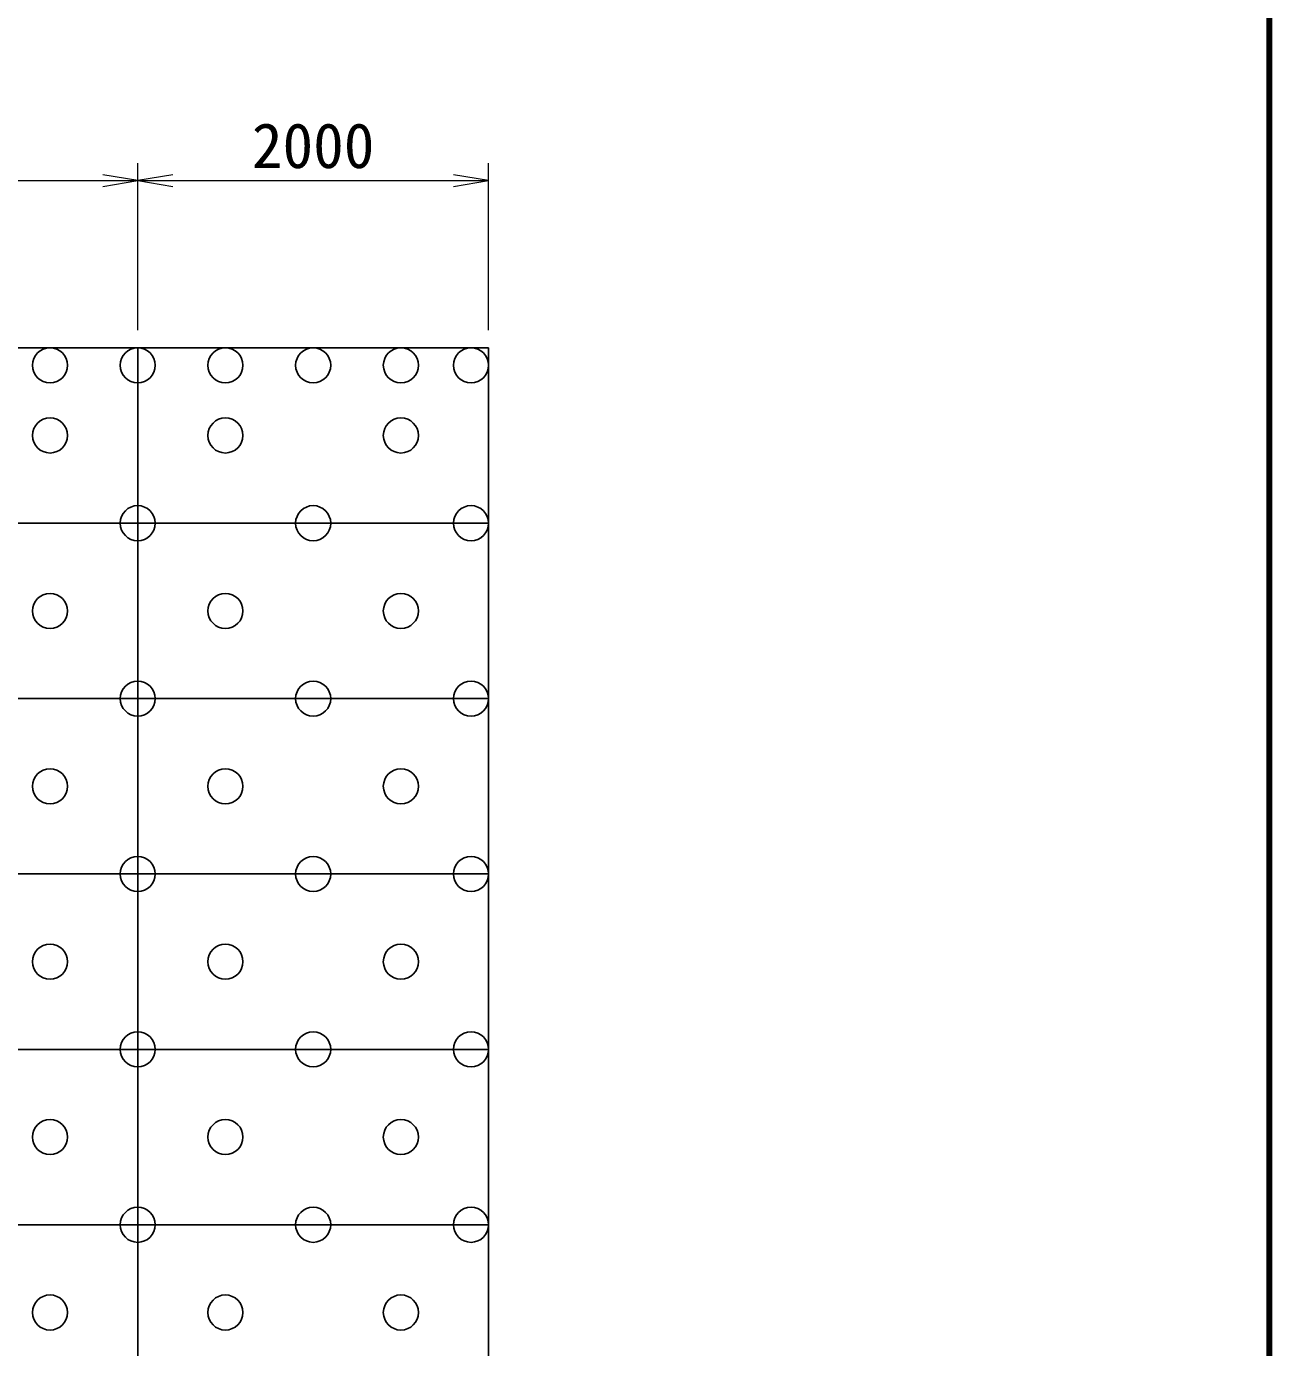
# Model space of a CAD drawing. Units: millimetres, scale not verified. Extents: x 690 to 40690, y 684 to 28809.
# Drawn here: x 33603 to 40690, y 13745 to 21277 of the extents above; entities that cross this region are included whole.
import ezdxf
from ezdxf.enums import TextEntityAlignment as Align

# ---------------------------------------------------------------- set-up
doc = ezdxf.new("R2010")
doc.units = ezdxf.units.MM
doc.header["$LTSCALE"] = 100
for name, color, linetype, lineweight in [('C-STR', 1, 'Continuous', 25), ('C-STR-DIM', 1, 'Continuous', 13), ('C-TTL', 2, 'Continuous', 140)]:
    doc.layers.add(name, color=color, linetype=linetype, lineweight=lineweight)
doc.styles.add('ＭＳ ゴシック', font='')
doc.styles.get('ＭＳ ゴシック').set_extended_font_data('MS Gothic')

msp = doc.modelspace()

# ---------------------------------------------------------------- linework, layer by layer
at = {"layer": 'C-STR', "color": 7}
for p, q in [((36237.9, 19445), (26237.9, 19445)), ((34237.9, 19445), (34237.9, 9445)), ((36237.9, 9445), (36237.9, 19445)), ((36237.9, 18445), (26237.9, 18445)), ((36237.9, 17445), (26237.9, 17445)), ((36237.9, 16445), (26237.9, 16445)), ((36237.9, 15445), (26237.9, 15445)), ((36237.9, 14445), (26237.9, 14445))]:
    msp.add_line(p, q, dxfattribs=at)
for centre in [(33737.9, 19345), (34237.9, 19345), (34737.9, 19345), (35237.9, 19345), (35737.9, 19345), (36137.9, 19345), (33737.9, 18945), (34737.9, 18945), (35737.9, 18945), (34237.9, 18445), (35237.9, 18445), (36137.9, 18445), (33737.9, 17945), (34737.9, 17945), (35737.9, 17945), (34237.9, 17445), (35237.9, 17445), (36137.9, 17445), (33737.9, 16945), (34737.9, 16945), (35737.9, 16945), (34237.9, 16445), (35237.9, 16445), (36137.9, 16445), (33737.9, 15945), (34737.9, 15945), (35737.9, 15945), (34237.9, 15445), (35237.9, 15445), (36137.9, 15445), (33737.9, 14945), (34737.9, 14945), (35737.9, 14945), (34237.9, 14445), (35237.9, 14445), (36137.9, 14445), (33737.9, 13945), (34737.9, 13945), (35737.9, 13945)]:
    msp.add_circle(centre, 100, dxfattribs=at)
at = {"layer": 'C-STR-DIM'}
for p, q in [((34237.9, 19545), (34237.9, 20497.8)), ((34237.9, 19545), (34237.9, 20497.8)), ((36237.9, 19545), (36237.9, 20497.8)), ((32237.9, 20397.8), (34237.9, 20397.8)), ((34237.9, 20397.8), (36237.9, 20397.8))]:
    msp.add_line(p, q, dxfattribs=at)
for points in [[(34037.9, 20364.4), (34237.9, 20397.8), (34037.9, 20431.1)], [(34437.9, 20431.1), (34237.9, 20397.8), (34437.9, 20364.4)], [(36037.9, 20364.4), (36237.9, 20397.8), (36037.9, 20431.1)]]:
    msp.add_lwpolyline(points, dxfattribs=at)
at = {"layer": 'C-TTL'}
msp.add_lwpolyline([(690.4, 684.1), (40690.4, 684.1), (40690.4, 28384.1), (690.4, 28384.1)], close=True, dxfattribs=at)

# ---------------------------------------------------------------- texts
at = {"layer": 'C-STR-DIM', "color": 7, "style": 'ＭＳ ゴシック'}
msp.add_text('2000', height=256.6, dxfattribs=at).set_placement((35237.9, 20597.8), align=Align.MIDDLE_CENTER)

doc.saveas('drawing.dxf')
